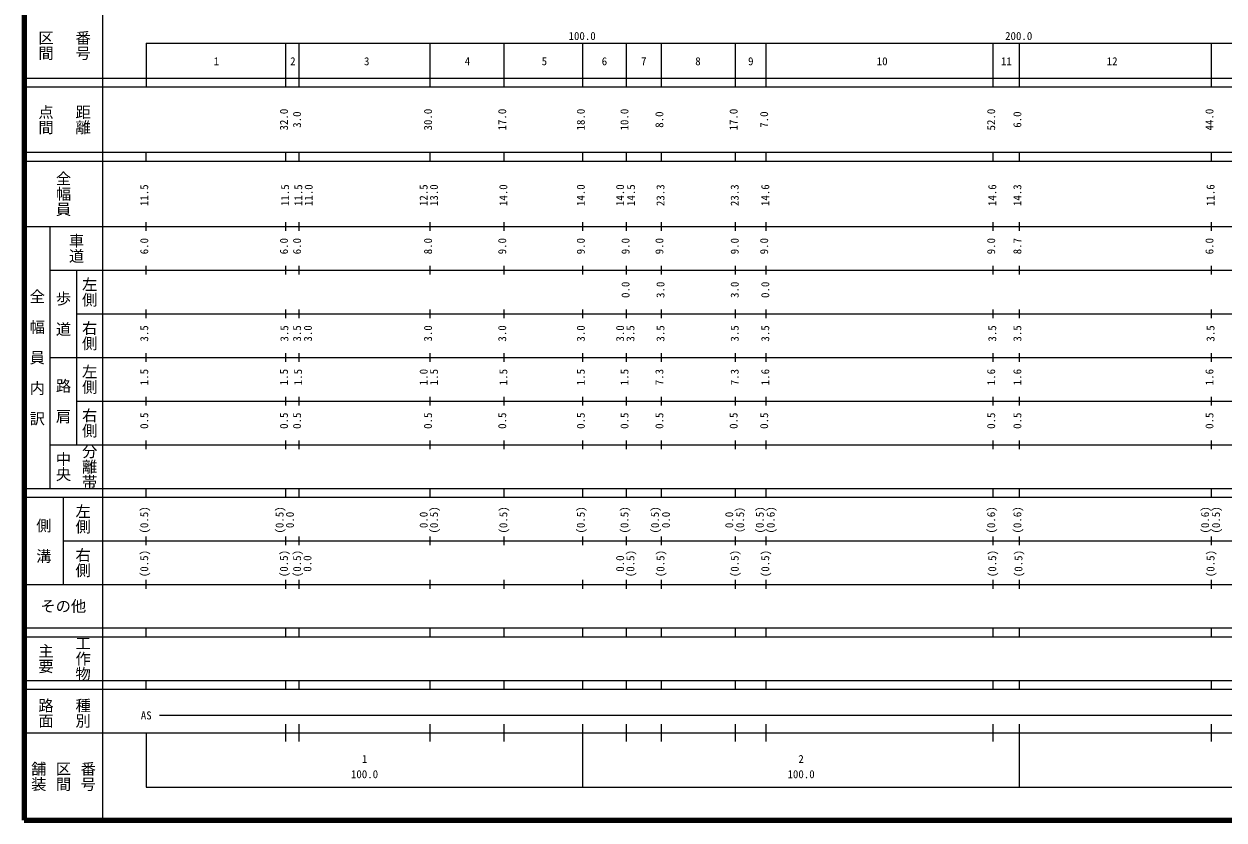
# Model space of a CAD drawing. Units: millimetres on the paper, enlarged 1000 times. Extents: x 40000 to 680000, y 20000 to 380000.
# Drawn here: x 40000 to 314875, y 20000 to 202409 of the extents above; entities that cross this region are included whole.
import ezdxf
from ezdxf.enums import TextEntityAlignment as Align

# ---------------------------------------------------------------- set-up
doc = ezdxf.new("R2010")
doc.units = ezdxf.units.MM
doc.header["$LTSCALE"] = 1000
doc.layers.add('M-TTL', color=2, linetype='Continuous', lineweight=140)
doc.layers.add('M-TTL-BAND', color=7, linetype='Continuous', lineweight=13)
doc.styles.add('@ＭＳ ゴシック', font='')
doc.styles.add('ＭＳ ゴシック', font='')
doc.styles.get('@ＭＳ ゴシック').set_extended_font_data('@MS Gothic')
doc.styles.get('ＭＳ ゴシック').set_extended_font_data('MS Gothic')

msp = doc.modelspace()

# ---------------------------------------------------------------- linework, layer by layer
at = {"layer": 'M-TTL'}
for p, q in [((40000, 380000), (40000, 20000)), ((40000, 20000), (680000, 20000))]:
    msp.add_line(p, q, dxfattribs=at)
at = {"layer": 'M-TTL-BAND'}
for p, q in [((58000, 370000), (58000, 20000)), ((68000, 198000), (579000, 198000)), ((68000, 198000), (68000, 188000)), ((100000, 188000), (100000, 198000)), ((103000, 188000), (103000, 198000)), ((133000, 188000), (133000, 198000)), ((150000, 188000), (150000, 198000)), ((168000, 188000), (168000, 198000)), ((178000, 188000), (178000, 198000)), ((186000, 188000), (186000, 198000)), ((203000, 188000), (203000, 198000)), ((210000, 188000), (210000, 198000)), ((262000, 188000), (262000, 198000)), ((268000, 188000), (268000, 198000)), ((312000, 188000), (312000, 198000)), ((40000, 190000), (579000, 190000)), ((40000, 188000), (579000, 188000)), ((40000, 173000), (579000, 173000)), ((40000, 171000), (579000, 171000)), ((68000, 171000), (68000, 173000)), ((100000, 171000), (100000, 173000)), ((103000, 171000), (103000, 173000)), ((133000, 171000), (133000, 173000)), ((150000, 171000), (150000, 173000)), ((168000, 171000), (168000, 173000)), ((178000, 171000), (178000, 173000)), ((186000, 171000), (186000, 173000)), ((203000, 171000), (203000, 173000)), ((210000, 171000), (210000, 173000)), ((262000, 171000), (262000, 173000)), ((268000, 171000), (268000, 173000)), ((312000, 171000), (312000, 173000)), ((68000, 155000), (68000, 157000)), ((100000, 155000), (100000, 157000)), ((103000, 155000), (103000, 157000)), ((133000, 155000), (133000, 157000)), ((150000, 155000), (150000, 157000)), ((168000, 155000), (168000, 157000)), ((178000, 155000), (178000, 157000)), ((186000, 155000), (186000, 157000)), ((203000, 155000), (203000, 157000)), ((210000, 155000), (210000, 157000)), ((262000, 155000), (262000, 157000)), ((268000, 155000), (268000, 157000)), ((312000, 155000), (312000, 157000)), ((40000, 156000), (579000, 156000)), ((46000, 96000), (46000, 156000)), ((46000, 146000), (579000, 146000)), ((52000, 146000), (52000, 106000)), ((68000, 145000), (68000, 147000)), ((100000, 145000), (100000, 147000)), ((103000, 145000), (103000, 147000)), ((133000, 145000), (133000, 147000)), ((150000, 145000), (150000, 147000)), ((168000, 145000), (168000, 147000)), ((178000, 145000), (178000, 147000)), ((186000, 145000), (186000, 147000)), ((203000, 145000), (203000, 147000)), ((210000, 145000), (210000, 147000)), ((262000, 145000), (262000, 147000)), ((268000, 145000), (268000, 147000)), ((312000, 145000), (312000, 147000)), ((52000, 136000), (579000, 136000)), ((68000, 135000), (68000, 137000)), ((100000, 135000), (100000, 137000)), ((103000, 135000), (103000, 137000)), ((133000, 135000), (133000, 137000)), ((150000, 135000), (150000, 137000)), ((168000, 135000), (168000, 137000)), ((178000, 135000), (178000, 137000)), ((186000, 135000), (186000, 137000)), ((203000, 135000), (203000, 137000)), ((210000, 135000), (210000, 137000)), ((262000, 135000), (262000, 137000)), ((268000, 135000), (268000, 137000)), ((312000, 135000), (312000, 137000)), ((68000, 125000), (68000, 127000)), ((100000, 125000), (100000, 127000)), ((103000, 125000), (103000, 127000)), ((133000, 125000), (133000, 127000)), ((150000, 125000), (150000, 127000)), ((168000, 125000), (168000, 127000)), ((178000, 125000), (178000, 127000)), ((186000, 125000), (186000, 127000)), ((203000, 125000), (203000, 127000)), ((210000, 125000), (210000, 127000)), ((262000, 125000), (262000, 127000)), ((268000, 125000), (268000, 127000)), ((312000, 125000), (312000, 127000)), ((46000, 126000), (579000, 126000)), ((52000, 116000), (579000, 116000)), ((68000, 115000), (68000, 117000)), ((100000, 115000), (100000, 117000)), ((103000, 115000), (103000, 117000)), ((133000, 115000), (133000, 117000)), ((150000, 115000), (150000, 117000)), ((168000, 115000), (168000, 117000)), ((178000, 115000), (178000, 117000)), ((186000, 115000), (186000, 117000)), ((203000, 115000), (203000, 117000)), ((210000, 115000), (210000, 117000)), ((262000, 115000), (262000, 117000)), ((268000, 115000), (268000, 117000)), ((312000, 115000), (312000, 117000)), ((46000, 106000), (579000, 106000)), ((68000, 105000), (68000, 107000)), ((100000, 105000), (100000, 107000)), ((103000, 105000), (103000, 107000)), ((133000, 105000), (133000, 107000)), ((150000, 105000), (150000, 107000)), ((168000, 105000), (168000, 107000)), ((178000, 105000), (178000, 107000)), ((186000, 105000), (186000, 107000)), ((203000, 105000), (203000, 107000)), ((210000, 105000), (210000, 107000)), ((262000, 105000), (262000, 107000)), ((268000, 105000), (268000, 107000)), ((312000, 105000), (312000, 107000)), ((40000, 96000), (579000, 96000)), ((40000, 94000), (579000, 94000)), ((49000, 94000), (49000, 74000)), ((68000, 94000), (68000, 96000)), ((100000, 94000), (100000, 96000)), ((103000, 94000), (103000, 96000)), ((133000, 94000), (133000, 96000)), ((150000, 94000), (150000, 96000)), ((168000, 94000), (168000, 96000)), ((178000, 94000), (178000, 96000)), ((186000, 94000), (186000, 96000)), ((203000, 94000), (203000, 96000)), ((210000, 94000), (210000, 96000)), ((262000, 94000), (262000, 96000)), ((268000, 94000), (268000, 96000)), ((312000, 94000), (312000, 96000)), ((49000, 84000), (579000, 84000)), ((68000, 83000), (68000, 85000)), ((100000, 83000), (100000, 85000)), ((103000, 83000), (103000, 85000)), ((133000, 83000), (133000, 85000)), ((150000, 83000), (150000, 85000)), ((168000, 83000), (168000, 85000)), ((178000, 83000), (178000, 85000)), ((186000, 83000), (186000, 85000)), ((203000, 83000), (203000, 85000)), ((210000, 83000), (210000, 85000)), ((262000, 83000), (262000, 85000)), ((268000, 83000), (268000, 85000)), ((312000, 83000), (312000, 85000)), ((68000, 73000), (68000, 75000)), ((100000, 73000), (100000, 75000)), ((103000, 73000), (103000, 75000)), ((133000, 73000), (133000, 75000)), ((150000, 73000), (150000, 75000)), ((168000, 73000), (168000, 75000)), ((178000, 73000), (178000, 75000)), ((186000, 73000), (186000, 75000)), ((203000, 73000), (203000, 75000)), ((210000, 73000), (210000, 75000)), ((262000, 73000), (262000, 75000)), ((268000, 73000), (268000, 75000)), ((312000, 73000), (312000, 75000)), ((40000, 74000), (579000, 74000)), ((40000, 64000), (579000, 64000)), ((68000, 62000), (68000, 64000)), ((100000, 62000), (100000, 64000)), ((103000, 62000), (103000, 64000)), ((133000, 62000), (133000, 64000)), ((150000, 62000), (150000, 64000)), ((168000, 62000), (168000, 64000)), ((178000, 62000), (178000, 64000)), ((186000, 62000), (186000, 64000)), ((203000, 62000), (203000, 64000)), ((210000, 62000), (210000, 64000)), ((262000, 62000), (262000, 64000)), ((268000, 62000), (268000, 64000)), ((312000, 62000), (312000, 64000)), ((40000, 62000), (579000, 62000)), ((40000, 52000), (579000, 52000)), ((40000, 50000), (579000, 50000)), ((68000, 50000), (68000, 52000)), ((100000, 50000), (100000, 52000)), ((103000, 50000), (103000, 52000)), ((133000, 50000), (133000, 52000)), ((150000, 50000), (150000, 52000)), ((168000, 50000), (168000, 52000)), ((178000, 50000), (178000, 52000)), ((186000, 50000), (186000, 52000)), ((203000, 50000), (203000, 52000)), ((210000, 50000), (210000, 52000)), ((262000, 50000), (262000, 52000)), ((268000, 50000), (268000, 52000)), ((312000, 50000), (312000, 52000)), ((71000, 44000), (465000, 44000)), ((100000, 38000), (100000, 42000)), ((103000, 38000), (103000, 42000)), ((133000, 38000), (133000, 42000)), ((150000, 38000), (150000, 42000)), ((168000, 27500), (168000, 42000)), ((178000, 38000), (178000, 42000)), ((186000, 38000), (186000, 42000)), ((203000, 38000), (203000, 42000)), ((210000, 38000), (210000, 42000)), ((262000, 38000), (262000, 42000)), ((268000, 27500), (268000, 42000)), ((312000, 38000), (312000, 42000)), ((40000, 40000), (579000, 40000)), ((68000, 40000), (68000, 27500)), ((68000, 27500), (579000, 27500))]:
    msp.add_line(p, q, dxfattribs=at)

# ---------------------------------------------------------------- texts
at = {"layer": 'M-TTL-BAND', "style": '@ＭＳ ゴシック'}
for s, p in [('番号', (53500, 197500)), ('区間', (45000, 197500)), ('点間', (45000, 180500)), ('距離', (53500, 180500)), ('全幅員', (49000, 163500)), ('車道', (52000, 151000)), ('左側', (55000, 141000)), ('全\u3000幅\u3000員\u3000内\u3000訳', (43000, 126000)), ('歩\u3000道', (49000, 136000)), ('右側', (55000, 131000)), ('左側', (55000, 121000)), ('路\u3000肩', (49000, 116000)), ('右側', (55000, 111000)), ('分離帯', (55000, 101000)), ('中央', (49000, 101000)), ('左側', (53500, 89000)), ('側\u3000溝', (44500, 84000)), ('右側', (53500, 79000)), ('工作物', (53500, 57000)), ('主要', (45000, 57000)), ('路面', (45000, 44500)), ('種別', (53500, 44500)), ('舗装', (43333, 30000)), ('区間', (49000, 30000)), ('番号', (54667, 30000))]:
    msp.add_text(s, height=2566, rotation=270, dxfattribs=at).set_placement(p, align=Align.MIDDLE_CENTER)
at = {"layer": 'M-TTL-BAND', "style": 'ＭＳ ゴシック'}
for s, p in [('100.0', (167844, 198195)), ('200.0', (267844, 198195)), ('1', (84093, 192405)), ('2', (101587, 192405)), ('3', (118500, 192405)), ('4', (141576, 192405)), ('5', (159200, 192405)), ('6', (172955, 192405)), ('7', (181964, 192405)), ('8', (194386, 192405)), ('9', (206482, 192405)), ('10', (236576, 192405)), ('11', (265028, 192405)), ('12', (289253, 192405)), ('AS', (68000, 42500)), ('1', (118000, 32523)), ('2', (218000, 32523)), ('100.0', (118000, 29033)), ('100.0', (218000, 29033))]:
    msp.add_text(s, height=1833, dxfattribs=at).set_placement(p, align=Align.BOTTOM_CENTER)
for s, p in [('32.0', (101000, 180500)), ('3.0', (104000, 180500)), ('30.0', (134000, 180500)), ('17.0', (151000, 180500)), ('18.0', (169000, 180500)), ('10.0', (179000, 180500)), ('8.0', (187000, 180500)), ('17.0', (204000, 180500)), ('7.0', (211000, 180500)), ('52.0', (263000, 180500)), ('6.0', (269000, 180500)), ('44.0', (313000, 180500)), ('11.5', (69000, 163174)), ('11.5', (101253, 163174)), ('11.5', (104291, 163174)), ('11.0', (106661, 163174)), ('12.5', (133000, 163174)), ('13.0', (135370, 163174)), ('14.0', (151250, 163174)), ('14.0', (169000, 163174)), ('14.0', (178000, 163174)), ('14.5', (180500, 163174)), ('23.3', (187250, 163174)), ('23.3', (204250, 163174)), ('14.6', (211250, 163174)), ('14.6', (263250, 163174)), ('14.3', (269000, 163174)), ('11.6', (313250, 163174)), ('6.0', (69000, 151500)), ('6.0', (101000, 151500)), ('6.0', (104000, 151500)), ('8.0', (134000, 151500)), ('9.0', (151000, 151500)), ('9.0', (169000, 151500)), ('9.0', (179250, 151500)), ('9.0', (187000, 151500)), ('9.0', (204250, 151500)), ('9.0', (211000, 151500)), ('9.0', (263000, 151500)), ('8.7', (269000, 151500)), ('6.0', (313000, 151500)), ('0.0', (179250, 141500)), ('3.0', (187250, 141500)), ('3.0', (204250, 141500)), ('0.0', (211250, 141500)), ('3.5', (69000, 131500)), ('3.5', (101101, 131500)), ('3.5', (104000, 131500)), ('3.0', (106500, 131500)), ('3.0', (134000, 131500)), ('3.0', (151000, 131500)), ('3.0', (169000, 131500)), ('3.0', (178000, 131500)), ('3.5', (180370, 131500)), ('3.5', (187250, 131500)), ('3.5', (204250, 131500)), ('3.5', (211250, 131500)), ('3.5', (263250, 131500)), ('3.5', (269000, 131500)), ('3.5', (313250, 131500)), ('1.5', (69000, 121500)), ('1.5', (101000, 121500)), ('1.5', (104230, 121500)), ('1.0', (133000, 121500)), ('1.5', (135370, 121500)), ('1.5', (151250, 121500)), ('1.5', (169000, 121500)), ('1.5', (179000, 121500)), ('7.3', (187000, 121500)), ('7.3', (204250, 121500)), ('1.6', (211250, 121500)), ('1.6', (263000, 121500)), ('1.6', (269000, 121500)), ('1.6', (313000, 121500)), ('0.5', (69000, 111500)), ('0.5', (101000, 111500)), ('0.5', (104000, 111500)), ('0.5', (134000, 111500)), ('0.5', (151000, 111500)), ('0.5', (169000, 111500)), ('0.5', (179000, 111500)), ('0.5', (187000, 111500)), ('0.5', (204000, 111500)), ('0.5', (211000, 111500)), ('0.5', (263000, 111500)), ('0.5', (269000, 111500)), ('0.5', (313000, 111500)), ('(0.5)', (69000, 88764)), ('(0.5)', (100000, 88764)), ('(0.5)', (135370, 88764)), ('(0.5)', (151250, 88764)), ('(0.5)', (169000, 88764)), ('(0.5)', (179000, 88764)), ('(0.5)', (186000, 88764)), ('（0.5）', (205500, 88764)), ('(0.5)', (210000, 88764)), ('(0.6)', (212500, 88764)), ('(0.6)', (263000, 88764)), ('(0.6)', (269000, 88764)), ('(0.6)', (312000, 88764)), ('(0.5)', (314500, 88764)), ('0.0', (102370, 88764)), ('0.0', (133000, 88764)), ('0.0', (188500, 88764)), ('0.0', (203000, 88764)), ('(0.5)', (69000, 78764)), ('(0.5)', (101000, 78764)), ('(0.5)', (104013, 78764)), ('0.0', (106383, 78764)), ('0.0', (178000, 78764)), ('(0.5)', (180370, 78764)), ('(0.5)', (187250, 78764)), ('(0.5)', (204250, 78764)), ('(0.5)', (211250, 78764)), ('(0.5)', (263250, 78764)), ('(0.5)', (269250, 78764)), ('(0.5)', (313250, 78764))]:
    msp.add_text(s, height=1833, rotation=90, dxfattribs=at).set_placement(p, align=Align.BOTTOM_CENTER)
msp.add_text('その他', height=2566, dxfattribs=at).set_placement((49000, 69000), align=Align.MIDDLE_CENTER)

doc.saveas('drawing.dxf')
